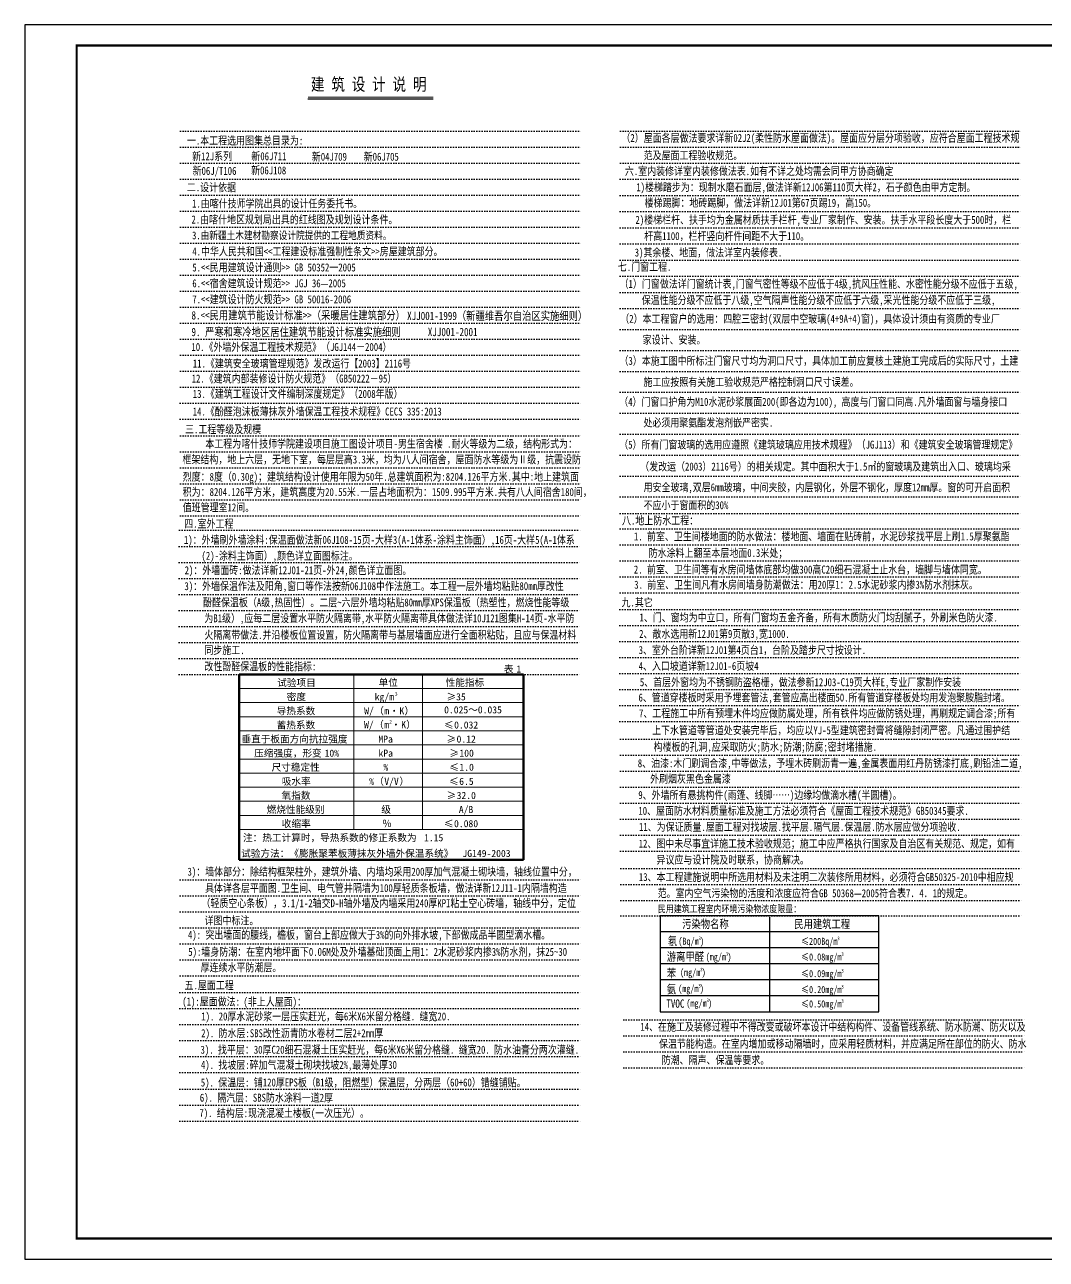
# Model space of a CAD drawing. Extents: x 39238 to 748440, y -374049 to 522939.
# Drawn here: x 521652 to 570794, y 352218 to 411618 of the extents above; entities that cross this region are included whole.
import ezdxf

# ---------------------------------------------------------------- set-up
doc = ezdxf.new("R2010")
doc.units = 0
doc.header["$LTSCALE"] = 1000
doc.header["$MEASUREMENT"] = 0
doc.linetypes.add('DOT2', pattern=[0.125, 0, -0.125])
for name, color, linetype in [('1', 7, 'Continuous'), ('PUB_TEXT', 7, 'Continuous'), ('PUB_TITLE', 7, 'Continuous'), ('TWT_TITLE', 7, 'Continuous'), ('看线', 3, 'Continuous')]:
    doc.layers.add(name, color=color, linetype=linetype)
doc.layers.add('粗线', color=5, linetype='Continuous', lineweight=70)
doc.layers.add('细线', color=2, linetype='Continuous', lineweight=13)
doc.styles.add('-宋体', font='', dxfattribs={"width": 0.8})
doc.styles.add('STYLE3', font='', dxfattribs={"width": 0.7})
doc.styles.add('WMF-宋体0', font='')
doc.styles.add('仿宋', font='')
doc.styles.get('-宋体').set_extended_font_data('SimSun')
doc.styles.get('STYLE3').set_extended_font_data('SimSun')
doc.styles.get('WMF-宋体0').set_extended_font_data('SimSun')
doc.styles.get('仿宋').set_extended_font_data('SimSun')

msp = doc.modelspace()

# ---------------------------------------------------------------- linework, layer by layer
at = {"layer": '1', "color": 4, "linetype": 'DOT2'}
for p, q in [((529143, 406497), (548508, 406497)), ((550308, 406498), (569673, 406498)), ((550308, 406498), (569673, 406498)), ((529143, 405727), (548508, 405727)), ((550308, 405728), (569673, 405728)), ((550308, 405728), (569673, 405728)), ((529143, 404957), (548508, 404957)), ((550308, 404958), (569673, 404958)), ((529143, 404187), (548508, 404187)), ((550291, 404180), (569625, 404180)), ((529143, 403417), (548508, 403417)), ((550291, 403403), (569625, 403403)), ((529143, 402647), (548508, 402647)), ((550291, 402625), (569625, 402625)), ((529143, 401877), (548508, 401877)), ((550291, 401848), (569625, 401848)), ((529143, 401107), (548508, 401107)), ((550291, 401070), (569625, 401070)), ((529143, 400337), (548508, 400337)), ((550291, 400293), (569625, 400293)), ((529143, 399567), (548508, 399567)), ((550291, 399515), (569625, 399515)), ((529143, 398797), (548508, 398797)), ((550291, 398738), (569625, 398738)), ((529143, 398027), (548508, 398027)), ((550291, 397960), (569625, 397960)), ((550291, 397960), (569625, 397960)), ((529143, 397257), (548508, 397257)), ((550291, 396953), (569625, 396953)), ((529143, 396487), (548508, 396487)), ((529143, 395717), (548508, 395717)), ((550291, 395946), (569625, 395946)), ((529143, 394947), (548508, 394947)), ((550291, 394939), (569625, 394939)), ((550291, 394939), (569625, 394939)), ((529143, 394177), (548508, 394177)), ((550291, 393932), (569625, 393932)), ((550291, 393932), (569625, 393932)), ((529133, 393407), (548498, 393407)), ((529133, 392637), (548498, 392637)), ((529133, 392637), (548498, 392637)), ((550291, 392925), (569625, 392925)), ((529143, 391836), (548508, 391836)), ((550291, 391918), (569625, 391918)), ((550291, 391918), (569625, 391918)), ((529143, 391066), (548508, 391066)), ((550291, 390911), (569625, 390911)), ((529143, 390296), (548508, 390296)), ((550291, 389904), (569625, 389904)), ((529143, 389526), (548508, 389526)), ((529140, 388756), (548505, 388756)), ((529140, 388756), (548505, 388756)), ((550291, 388897), (569625, 388897)), ((550291, 388897), (569625, 388897)), ((550291, 388897), (569625, 388897)), ((529140, 387986), (548505, 387986)), ((529140, 387986), (548505, 387986)), ((550291, 388108), (569625, 388108)), ((550291, 388108), (569625, 388108)), ((550291, 388108), (569625, 388108)), ((529101, 387293), (548467, 387293)), ((529101, 387293), (548467, 387293)), ((550292, 387357), (569658, 387357)), ((529089, 386515), (548454, 386515)), ((550292, 386587), (569658, 386587)), ((550292, 386587), (569658, 386587)), ((529089, 385745), (548454, 385745)), ((550292, 385817), (569658, 385817)), ((529089, 384975), (548454, 384975)), ((550292, 385047), (569658, 385047)), ((529089, 384205), (548454, 384205)), ((550292, 384277), (569658, 384277)), ((550292, 384277), (569658, 384277)), ((550292, 384277), (569658, 384277)), ((550292, 384277), (569658, 384277)), ((550292, 384277), (569658, 384277)), ((550292, 384277), (569658, 384277)), ((550292, 384277), (569658, 384277)), ((550292, 384277), (569658, 384277)), ((550292, 384277), (569658, 384277)), ((550292, 384277), (569658, 384277)), ((550292, 384277), (569658, 384277)), ((550292, 384277), (569658, 384277)), ((550292, 384277), (569658, 384277)), ((550292, 384277), (569658, 384277)), ((529089, 383435), (548454, 383435)), ((550284, 383479), (569649, 383479)), ((529089, 382665), (548454, 382665)), ((550284, 382709), (569649, 382709)), ((550284, 382709), (569649, 382709)), ((550284, 382709), (569649, 382709)), ((529089, 381895), (548454, 381895)), ((550284, 381939), (569649, 381939)), ((529089, 381125), (548454, 381125)), ((550284, 381169), (569649, 381169)), ((550284, 381169), (569649, 381169)), ((529089, 380355), (548454, 380355)), ((550284, 380399), (569649, 380399)), ((550284, 380399), (569649, 380399)), ((550284, 380399), (569649, 380399)), ((550284, 380399), (569649, 380399)), ((550284, 379629), (569649, 379629)), ((550284, 379629), (569649, 379629)), ((550284, 379629), (569649, 379629)), ((550284, 379629), (569649, 379629)), ((550284, 379629), (569649, 379629)), ((550284, 379629), (569649, 379629)), ((550284, 378859), (569649, 378859)), ((550284, 378089), (569649, 378089)), ((550319, 377244), (569684, 377244)), ((550319, 376474), (569684, 376474)), ((550319, 375704), (569684, 375704)), ((550319, 374934), (569684, 374934)), ((550319, 374164), (569684, 374164)), ((550319, 373394), (569684, 373394)), ((550319, 373394), (569684, 373394)), ((550319, 373394), (569684, 373394)), ((550319, 372624), (569684, 372624)), ((550319, 372624), (569684, 372624)), ((550319, 371854), (569684, 371854)), ((550331, 371025), (569696, 371025)), ((529134, 370478), (548500, 370478)), ((529134, 370478), (548500, 370478)), ((550331, 370255), (569696, 370255)), ((529134, 369708), (548500, 369708)), ((550331, 369485), (569696, 369485)), ((529134, 368938), (548500, 368938)), ((529134, 368938), (548500, 368938)), ((550334, 368741), (569699, 368741)), ((550334, 368741), (569699, 368741)), ((529134, 368168), (548500, 368168)), ((529134, 368168), (548500, 368168)), ((529134, 367398), (548500, 367398)), ((529134, 366628), (548500, 366628)), ((529131, 365858), (548497, 365858)), ((529133, 365858), (548498, 365858)), ((529119, 365062), (548484, 365062)), ((529119, 364292), (548484, 364292)), ((529119, 364292), (548484, 364292)), ((550466, 363746), (569831, 363746)), ((529119, 363522), (548484, 363522)), ((529119, 363522), (548484, 363522)), ((550466, 362976), (569831, 362976)), ((529119, 362752), (548484, 362752)), ((529119, 361982), (548484, 361982)), ((550466, 362206), (569831, 362206)), ((529119, 361212), (548484, 361212)), ((550466, 361436), (569831, 361436)), ((529113, 360399), (548478, 360399)), ((529113, 359629), (548478, 359629)), ((529110, 358859), (548475, 358859))]:
    msp.add_line(p, q, dxfattribs=at)
at = {"layer": 'PUB_TITLE'}
msp.add_line((535278, 408050), (541304, 408050), dxfattribs=at)
at = {"layer": 'PUB_TITLE', "const_width": 57.4}
msp.add_lwpolyline([(535279, 408130), (541306, 408130)], dxfattribs=at)
at = {"layer": 'TWT_TITLE'}
msp.add_lwpolyline([(521652, 352218), (626752, 352218), (626752, 411618), (521652, 411618)], close=True, dxfattribs=at)
at = {"layer": 'TWT_TITLE', "const_width": 100}
msp.add_lwpolyline([(524152, 353218), (625752, 353218), (625752, 410618), (524152, 410618)], close=True, dxfattribs=at)
at = {"layer": '看线', "color": 3}
for p, q in [((557485, 368686), (557485, 364121)), ((562746, 367971), (552225, 367971)), ((562746, 367201), (552225, 367201)), ((562746, 366432), (552225, 366432)), ((562746, 365661), (552225, 365661)), ((562746, 364891), (552225, 364891))]:
    msp.add_line(p, q, dxfattribs=at)
msp.add_lwpolyline([(552225, 364121), (562746, 364121), (562746, 368741), (552225, 368741)], close=True, dxfattribs=at)
at = {"layer": '粗线'}
for p, q in [((531961, 380355), (545640, 380355)), ((531961, 371432), (531961, 380355)), ((545640, 380355), (545640, 371432)), ((531961, 371432), (545640, 371432))]:
    msp.add_line(p, q, dxfattribs=at)
at = {"layer": '细线'}
for p, q in [((537486, 380355), (537486, 372897)), ((540785, 380355), (540785, 372897)), ((531961, 379677), (545640, 379677)), ((531961, 378999), (545640, 378999)), ((531961, 378321), (545640, 378321)), ((531961, 377643), (545640, 377643)), ((531961, 376965), (545640, 376965)), ((531961, 376287), (545640, 376287)), ((531961, 375609), (545640, 375609)), ((531961, 374931), (545640, 374931)), ((531961, 374253), (545640, 374253)), ((531961, 373575), (545640, 373575)), ((531961, 372897), (545640, 372897))]:
    msp.add_line(p, q, dxfattribs=at)

# ---------------------------------------------------------------- texts
at = {"layer": 'PUB_TEXT'}
for s, height, style, p in [('表', 340, 'WMF-宋体0', (544701, 380448)), ('1', 340, 'WMF-宋体0', (545306, 380448)), ('试验项目', 340.3, 'WMF-宋体0', (533798, 379789)), ('单位', 340.3, 'WMF-宋体0', (538675, 379800)), ('性能指标', 340.3, 'WMF-宋体0', (541900, 379798)), ('密度', 340.3, 'WMF-宋体0', (534255, 379111)), ('kg/m', 340.3, 'WMF-宋体0', (538491, 379111)), ('3', 170, 'WMF-宋体0', (539459, 379335)), ('≥35', 340.3, 'WMF-宋体0', (541942, 379111)), ('导热系数', 340.3, 'WMF-宋体0', (533773, 378433)), ('W/', 340.3, 'WMF-宋体0', (537983, 378433)), ('（', 340, 'WMF-宋体0', (538467, 378433)), ('m', 340, 'WMF-宋体0', (538951, 378433)), ('·', 340, 'WMF-宋体0', (539193, 378433)), ('K', 340, 'WMF-宋体0', (539677, 378433)), ('）', 340, 'WMF-宋体0', (539919, 378433)), ('0.025～0.035', 340.25, 'WMF-宋体0', (541828, 378485)), ('蓄热系数', 340.3, 'WMF-宋体0', (533768, 377755)), ('W/', 340.3, 'WMF-宋体0', (537975, 377769)), ('（', 340, 'WMF-宋体0', (538459, 377769)), ('m', 340, 'WMF-宋体0', (538943, 377769)), ('2', 170, 'WMF-宋体0', (539185, 377993)), ('·', 340, 'WMF-宋体0', (539278, 377769)), ('K', 340, 'WMF-宋体0', (539762, 377769)), ('）', 340, 'WMF-宋体0', (540004, 377769)), ('≤', 340, 'WMF-宋体0', (541824, 377755)), ('0.032', 340.3, 'WMF-宋体0', (542308, 377755)), ('垂直于板面方向抗拉强度', 340.25, 'WMF-宋体0', (532077, 377077)), ('MPa', 340.3, 'WMF-宋体0', (538665, 377077)), ('≥', 340, 'WMF-宋体0', (541942, 377077)), ('0.12', 340.3, 'WMF-宋体0', (542426, 377077)), ('压缩强度，形变', 340.3, 'WMF-宋体0', (532690, 376399)), ('10%', 340.3, 'WMF-宋体0', (536078, 376399)), ('kPa', 340.3, 'WMF-宋体0', (538671, 376399)), ('≥', 340, 'WMF-宋体0', (542079, 376399)), ('100', 340.3, 'WMF-宋体0', (542563, 376399)), ('尺寸稳定性', 340.3, 'WMF-宋体0', (533526, 375721)), ('%', 340, 'WMF-宋体0', (538908, 375721)), ('≤', 340, 'WMF-宋体0', (542079, 375721)), ('1.0', 340.3, 'WMF-宋体0', (542563, 375721)), ('吸水率', 340.3, 'WMF-宋体0', (534017, 375043)), ('（', 340, 'WMF-宋体0', (538467, 375043)), ('V/V', 340.3, 'WMF-宋体0', (538951, 375043)), ('）', 340, 'WMF-宋体0', (539677, 375043)), ('≤', 340, 'WMF-宋体0', (542069, 375043)), ('%', 340, 'WMF-宋体0', (538225, 375043)), ('6.5', 340.3, 'WMF-宋体0', (542553, 375043)), ('氧指数', 340.3, 'WMF-宋体0', (534007, 374365)), ('≥', 340, 'WMF-宋体0', (541945, 374365)), ('32.0', 340.3, 'WMF-宋体0', (542429, 374365)), ('燃烧性能级别', 340.3, 'WMF-宋体0', (533290, 373687)), ('级', 340, 'WMF-宋体0', (538807, 373687)), ('A/B', 340.3, 'WMF-宋体0', (542535, 373687)), ('收缩率', 340.3, 'WMF-宋体0', (534015, 373009)), ('％', 340, 'WMF-宋体0', (538848, 373009)), ('≤', 340, 'WMF-宋体0', (541821, 373009)), ('0.080', 340.3, 'WMF-宋体0', (542305, 373009)), ('注：热工计算时，导热系数的修正系数为', 340.25, 'WMF-宋体0', (532152, 372331)), ('1.15', 340.3, 'WMF-宋体0', (540862, 372331)), ('试验方法：《膨胀聚苯板薄抹灰外墙外保温系统》', 340.25, '仿宋', (532063, 371576)), ('JG149-2003', 340.3, '仿宋', (542709, 371576))]:
    msp.add_text(s, height=height, dxfattribs=dict(at, style=style)).set_placement(p)
at = {"layer": '看线', "color": 3, "width": 0.8}
for s, height, style, p in [('建 筑 设 计 说 明', 600, 'STYLE3', (535419, 408451)), ('（2）屋面各层做法要求详新02J2(柔性防水屋面做法)。屋面应分层分项验收，应符合屋面工程技术规', 385, 'STYLE3', (550356, 405975)), ('一.本工程选用图集总目录为:', 385, 'STYLE3', (529456, 405851)), ('新12J系列', 385, 'STYLE3', (529706, 405093)), ('新06J711', 385, 'STYLE3', (532554, 405096)), ('新04J709', 385, 'STYLE3', (535463, 405073)), ('新06J705', 385, 'STYLE3', (537959, 405073)), ('范及屋面工程验收规范。', 385, 'STYLE3', (551425, 405137)), ('新06J/T106', 385, 'STYLE3', (529729, 404393)), ('新06J108', 385, 'STYLE3', (532543, 404416)), ('六.室内装修详室内装修做法表.如有不详之处均需会同甲方协商确定', 385, 'STYLE3', (550522, 404381)), ('二.设计依据', 385, 'STYLE3', (529452, 403600)), ('1)楼梯踏步为：现制水磨石面层,做法详新12J06第110页大样2，石子颜色由甲方定制。', 385, 'STYLE3', (551071, 403605)), ('1.由喀什技师学院出具的设计任务委托书。', 385, 'STYLE3', (529704, 402821, -19505)), ('楼梯踢脚：地砖踢脚，做法详新12J01第67页踢19，高150。', 385, 'STYLE3', (551469, 402857)), ('2.由喀什地区规划局出具的红线图及规划设计条件。', 385, 'STYLE3', (529674, 402052, -19505)), ('2)楼梯栏杆、扶手均为金属材质扶手栏杆,专业厂家制作、安装。扶手水平段长度大于500时，栏', 385, 'STYLE3', (551031, 402036)), ('杆高1100，栏杆竖向杆件间距不大于110。', 385, 'STYLE3', (551453, 401256)), ('4.中华人民共和国<<工程建设标准强制性条文>>房屋建筑部分。', 385, 'STYLE3', (529714, 400515)), ('3)其余楼、地面，做法详室内装修表.', 385, 'STYLE3', (550995, 400465)), ('5.<<民用建筑设计通则>> GB 50352一2005', 385, 'STYLE3', (529714, 399746)), ('七.门窗工程.', 385, 'STYLE3', (550184, 399776)), ('6.<<宿舍建筑设计规范>> JGJ 36—2005', 385, 'STYLE3', (529714, 398983)), ('（1）门窗做法详门窗统计表,门窗气密性等级不应低于4级,抗风压性能、水密性能分级不应低于五级,', 385, 'STYLE3', (550268, 398955)), ('保温性能分级不应低于八级,空气隔声性能分级不应低于六级,采光性能分级不应低于三级,', 385, 'STYLE3', (551333, 398175)), ('8.<<民用建筑节能设计标准>>（采暖居住建筑部分）            ', 400, 'STYLE3', (529675, 397436)), ('XJJ001-1999（新疆维吾尔自治区实施细则）', 400, 'STYLE3', (540047, 397408)), ('（2）本工程窗户的选用：四腔三密封(双层中空玻璃(4+9A+4)窗)，具体设计须由有资质的专业厂', 385, 'STYLE3', (550301, 397275, -31331)), ('9. 严寒和寒冷地区居住建筑节能设计标准实施细则      XJJ001-2001       ', 400, 'STYLE3', (529675, 396634)), ('家设计、安装。', 385, 'STYLE3', (551378, 396265, -31331)), ('（3）本施工图中所标注门窗尺寸均为洞口尺寸，具体加工前应复核土建施工完成后的实际尺寸，土建', 385, 'STYLE3', (550264, 395254, -31331)), ('施工应按照有关施工验收规范严格控制洞口尺寸误差。', 385, 'STYLE3', (551416, 394235, -31331)), ('（4）门窗口护角为M10水泥砂浆展面200(即各边为100), 高度与门窗口同高.凡外墙面窗与墙身接口', 385, 'STYLE3', (550251, 393280, -31331)), ('处必须用聚氨酯发泡剂嵌严密实.', 385, 'STYLE3', (551415, 392280, -31331)), ('三.工程等级及规模', 385, 'STYLE3', (529367, 391960)), ('    本工程为喀什技师学院建设项目施工图设计项目-男生宿舍楼 .耐火等级为二级，结构形式为：', 385, 'STYLE3', (529504, 391263)), ('（5）所有门窗玻璃的选用应遵照《建筑玻璃应用技术规程》（JGJ113）和《建筑安全玻璃管理规定》', 385, 'STYLE3', (550251, 391221, -31331)), ('框架结构，地上六层，无地下室，每层层高3.3米，均为八人间宿舍，屋面防水等级为Ⅱ级，抗震设防', 385, 'STYLE3', (529242, 390507)), ('（发改运（2003）2116号）的相关规定。其中面积大于1.5㎡的窗玻璃及建筑出入口、玻璃均采', 385, 'STYLE3', (551259, 390166, -31331)), ('烈度：8度（0.30g)；建筑结构设计使用年限为50年.总建筑面积为:8204.126平方米.其中:地上建筑面', 385, 'STYLE3', (529253, 389676)), ('积为：8204.126平方米，建筑高度为20.55米.一层占地面积为：1509.995平方米.共有八人间宿舍180间，', 385, 'STYLE3', (529253, 388941)), ('用安全玻璃,双层6mm玻璃，中间夹胶，内层钢化，外层不钢化，厚度12mm厚。窗的可开启面积', 385, 'STYLE3', (551421, 389166, -31331)), ('值班管理室12间。', 385, 'STYLE3', (529253, 388203)), ('不应小于窗面积的30%%%', 385, 'STYLE3', (551421, 388308, -31331)), ('八.地上防水工程：', 385, 'STYLE3', (550385, 387569)), ('四.室外工程', 385, 'STYLE3', (529325, 387418)), ('1)：外墙刷外墙涂料:保温面做法新06J108-15页-大样3(A-1体系-涂料主饰面）,16页-大样5(A-1体系', 385, 'STYLE3', (529311, 386639)), ('1. 前室、卫生间楼地面的防水做法：楼地面、墙面在贴砖前，水泥砂浆找平层上刷1.5厚聚氨酯', 385, 'STYLE3', (550957, 386806)), ('(2)-涂料主饰面）,颜色详立面图标注。', 385, 'STYLE3', (530157, 385873)), ('防水涂料上翻至本层地面0.3米处；', 385, 'STYLE3', (551666, 386007)), ('2)：外墙面砖:做法详新12J01-21页-外24,颜色详立面图。', 385, 'STYLE3', (529346, 385178)), ('2. 前室、卫生间等有水房间墙体底部均做300高C20细石混凝土止水台，墙脚与墙体同宽。', 385, 'STYLE3', (550954, 385211)), ('3. 前室、卫生间凡有水房间墙身防潮做法：用20厚1：2.5水泥砂浆内掺3%%%防水剂抹灰。', 385, 'STYLE3', (550971, 384482)), ('3)：外墙保温作法及阳角,窗口等作法按新06J108中作法施工。本工程一层外墙均粘贴80mm厚改性', 385, 'STYLE3', (529336, 384414)), ('酚醛保温板（A级,热固性）。二层~六层外墙均粘贴80mm厚XPS保温板（热塑性，燃烧性能等级', 385, 'STYLE3', (530231, 383630)), ('九.其它', 385, 'STYLE3', (550359, 383628)), ('为B1级）,应每二层设置水平防火隔离带,水平防火隔离带具体做法详10J121图集H-14页-水平防', 385, 'STYLE3', (530295, 382867)), ('1、门、窗均为中立口，所有门窗均五金齐备，所有木质防火门均刮腻子，外刷米色防火漆.', 385, 'STYLE3', (551227, 382905)), ('2、散水选用新12J01第9页散3,宽1000.', 385, 'STYLE3', (551207, 382115)), ('火隔离带做法.并沿楼板位置设置，防火隔离带与基层墙面应进行全面积粘贴，且应与保温材料', 385, 'STYLE3', (530295, 382068)), ('同步施工.', 385, 'STYLE3', (530295, 381336)), ('3、室外台阶详新12J01第4页台1，台阶及踏步尺寸按设计.', 385, 'STYLE3', (551186, 381338)), ('改性酚醛保温板的性能指标:', 385, 'STYLE3', (530295, 380552)), ('4、入口坡道详新12J01-6页坡4', 385, 'STYLE3', (551185, 380569)), ('5、首层外窗均为不锈钢防盗格栅，做法参新12J03-C19页大样E,专业厂家制作安装', 385, 'STYLE3', (551243, 379790)), ('6、管道穿楼板时采用予埋套管法,套管应高出楼面50.所有管道穿楼板处均用发泡聚胺脂封堵。', 385, 'STYLE3', (551178, 379054)), ('7、工程施工中所有预埋木件均应做防腐处理，所有铁件均应做防锈处理，再刷规定调合漆;所有', 385, 'STYLE3', (551202, 378295)), ('上下水管道等管道处安装完毕后，均应以YJ-5型建筑密封膏将缝隙封闭严密。凡通过围护结', 385, 'STYLE3', (551829, 377478)), ('构楼板的孔洞,应采取防火;防水;防潮;防腐;密封堵措施.', 385, 'STYLE3', (551905, 376681)), ('8、油漆:木门刷调合漆,中等做法，予埋木砖刷沥青一遍,金属表面用红丹防锈漆打底,刷铅油二道,', 385, 'STYLE3', (551143, 375893)), ('外刷烟灰黑色金属漆', 385, 'STYLE3', (551736, 375141)), ('9、外墙所有悬挑构件(雨篷、线脚……)边缘均做滴水槽(半圆槽)。', 385, 'STYLE3', (551169, 374364)), ('10、屋面防水材料质量标准及施工方法必须符合《屋面工程技术规范》GB50345要求.', 385, 'STYLE3', (551171, 373603)), ('11、为保证质量.屋面工程对找坡层.找平层.隔气层.保温层.防水层应做分项验收.', 385, 'STYLE3', (551200, 372829)), ('12、图中未尽事宜详施工技术验收规范；施工中应严格执行国家及自治区有关规范、规定，如有', 385, 'STYLE3', (551186, 372025)), ('异议应与设计院及时联系，协商解决。', 385, 'STYLE3', (552043, 371248)), ('3)：墙体部分：除结构框架柱外，建筑外墙、内墙均采用200厚加气混凝土砌块墙，轴线位置中分，', 385, 'STYLE3', (529484, 370674)), ('13、本工程建施说明中所选用材料及未注明二次装修所用材料，必须符合GB50325-2010中相应规', 385, 'STYLE3', (551193, 370417)), ('范。室内空气污染物的活度和浓度应符合GB 50368—2005符合表7．4．1的规定。', 385, 'STYLE3', (552101, 369638)), ('民用建筑工程室内环境污染物浓度限量：', 341.77, '-宋体', (552109, 368907)), ('污染物名称', 400, 'STYLE3', (553278, 368148)), ('民用建筑工程', 400, 'STYLE3', (558670, 368148)), ('4): 突出墙面的腰线，檐板，窗台上部应做大于3%%%的向外排水坡,下部做成品半圆型滴水槽。', 385, 'STYLE3', (529508, 367637)), (' 氡', 400, 'STYLE3', (552368, 367330)), ('(Bq/m', 341.8, '-宋体', (553093, 367351)), ('3', 171, '-宋体', (554065, 367576)), (')', 342, '-宋体', (554139, 367351)), ('≤', 342, '-宋体', (558993, 367347)), ('200Bq/m', 341.8, '-宋体', (559381, 367347)), ('3', 171, '-宋体', (560742, 367572)), ('5):墙身防潮：在室内地坪面下0.06M处及外墙基础顶面上用1：2水泥砂浆内掺3%%%防水剂，抹25~30', 385, 'STYLE3', (529519, 366818)), ('厚连续水平防潮层。', 385, 'STYLE3', (530116, 366068)), ('游离甲醛', 400, 'STYLE3', (552539, 366576)), ('(mg/m', 341.8, '-宋体', (554409, 366598)), ('3', 171, '-宋体', (555382, 366823)), (')', 342, '-宋体', (555455, 366598)), ('≤', 342, '-宋体', (558993, 366594)), ('0.08mg/m', 341.8, '-宋体', (559381, 366594)), ('3', 171, '-宋体', (560937, 366819)), ('苯', 400, 'STYLE3', (552539, 365775)), ('(mg/m', 341.8, '-宋体', (553173, 365850)), ('3', 171, '-宋体', (554145, 366075)), (')', 342, '-宋体', (554218, 365850)), ('≤', 342, '-宋体', (558993, 365792)), ('0.09mg/m', 341.8, '-宋体', (559381, 365792)), ('3', 171, '-宋体', (560937, 366017)), ('五.屋面工程', 385, 'STYLE3', (529342, 365210)), ('氨', 400, 'STYLE3', (552539, 365011)), ('(mg/m', 341.8, '-宋体', (553085, 365071)), ('3', 171, '-宋体', (554058, 365296)), (')', 342, '-宋体', (554131, 365071)), ('≤', 342, '-宋体', (558993, 365024)), ('0.20mg/m', 341.8, '-宋体', (559381, 365024)), ('3', 171, '-宋体', (560937, 365249)), ('(1):屋面做法:', 385, 'STYLE3', (529233, 364425)), ('(非上人屋面)：', 385, 'STYLE3', (532175, 364416)), ('TVOC', 400, 'STYLE3', (552516, 364320)), ('(mg/m', 341.8, '-宋体', (553478, 364368)), ('3', 171, '-宋体', (554450, 364593)), (')', 342, '-宋体', (554524, 364368)), ('3', 171, '-宋体', (560937, 364561)), ('1). 20厚水泥砂浆一层压实赶光，每6米X6米留分格缝. 缝宽20.', 385, 'STYLE3', (530145, 363711)), ('≤', 342, '-宋体', (558993, 364336)), ('0.50mg/m', 341.8, '-宋体', (559381, 364336)), ('14、在施工及装修过程中不得改变或破坏本设计中结构构件、设备管线系统、防水防潮、防火以及', 385, 'STYLE3', (551269, 363214)), ('2). 防水层:SBS改性沥青防水卷材二层2+2mm厚', 385, 'STYLE3', (530140, 362902)), ('3). 找平层：30厚C20细石混凝土压实赶光，每6米X6米留分格缝. 缝宽20. 防水油膏分两次灌缝.', 385, 'STYLE3', (530111, 362109)), ('保温节能构造。在室内增加或移动隔墙时，应采用轻质材料，并应满足所在部位的防火、防水', 385, 'STYLE3', (552164, 362395)), ('4). 找坡层:碎加气混凝土砌块找坡2%%%,最薄处厚30', 385, 'STYLE3', (530129, 361379)), ('防潮、隔声、保温等要求。', 385, 'STYLE3', (552293, 361615)), ('5). 保温层: 铺120厚EPS板（B1级，阻燃型）保温层，分两层（60+60）错缝铺贴。', 385, 'STYLE3', (530123, 360533)), ('6). 隔汽层: SBS防水涂料一道2厚', 385, 'STYLE3', (530076, 359801)), ('7). 结构层:现浇混凝土楼板(一次压光）。', 385, 'STYLE3', (530057, 359060))]:
    msp.add_text(s, height=height, dxfattribs=dict(at, style=style)).set_placement(p)
at = {"layer": '看线', "color": 1, "style": 'STYLE3', "width": 0.8}
msp.add_text('3.由新疆土木建材勘察设计院提供的工程地质资料。', height=372.73, dxfattribs=at).set_placement((529706, 401294))
at = {"layer": '看线', "style": 'STYLE3', "width": 0.8}
for s, p in [('7.<<建筑设计防火规范>> GB 50016-2006', (529714, 398212)), ('10.《外墙外保温工程技术规范》（JGJ144－2004）', (529672, 395920)), ('11.《建筑安全玻璃管理规范》发改运行【2003】2116号', (529739, 395124)), ('12.《建筑内部装修设计防火规范》（GB50222－95）', (529684, 394400)), ('13.《建筑工程设计文件编制深度规定》（2008年版）', (529737, 393664)), ('14.《酚醛泡沫板薄抹灰外墙保温工程技术规程》CECS 335:2013', (529737, 392814)), ('具体详各层平面图.卫生间、电气管井隔墙为100厚轻质条板墙，做法详新12J11-1内隔墙构造', (530327, 369887)), ('（轻质空心条板），3.1/1-2轴交D-H轴外墙及内墙采用240厚KPI粘土空心砖墙，轴线中分，定位', (530154, 369158)), ('详图中标注。', (530306, 368325))]:
    msp.add_text(s, height=385, dxfattribs=at).set_placement(p)

doc.saveas('drawing.dxf')
